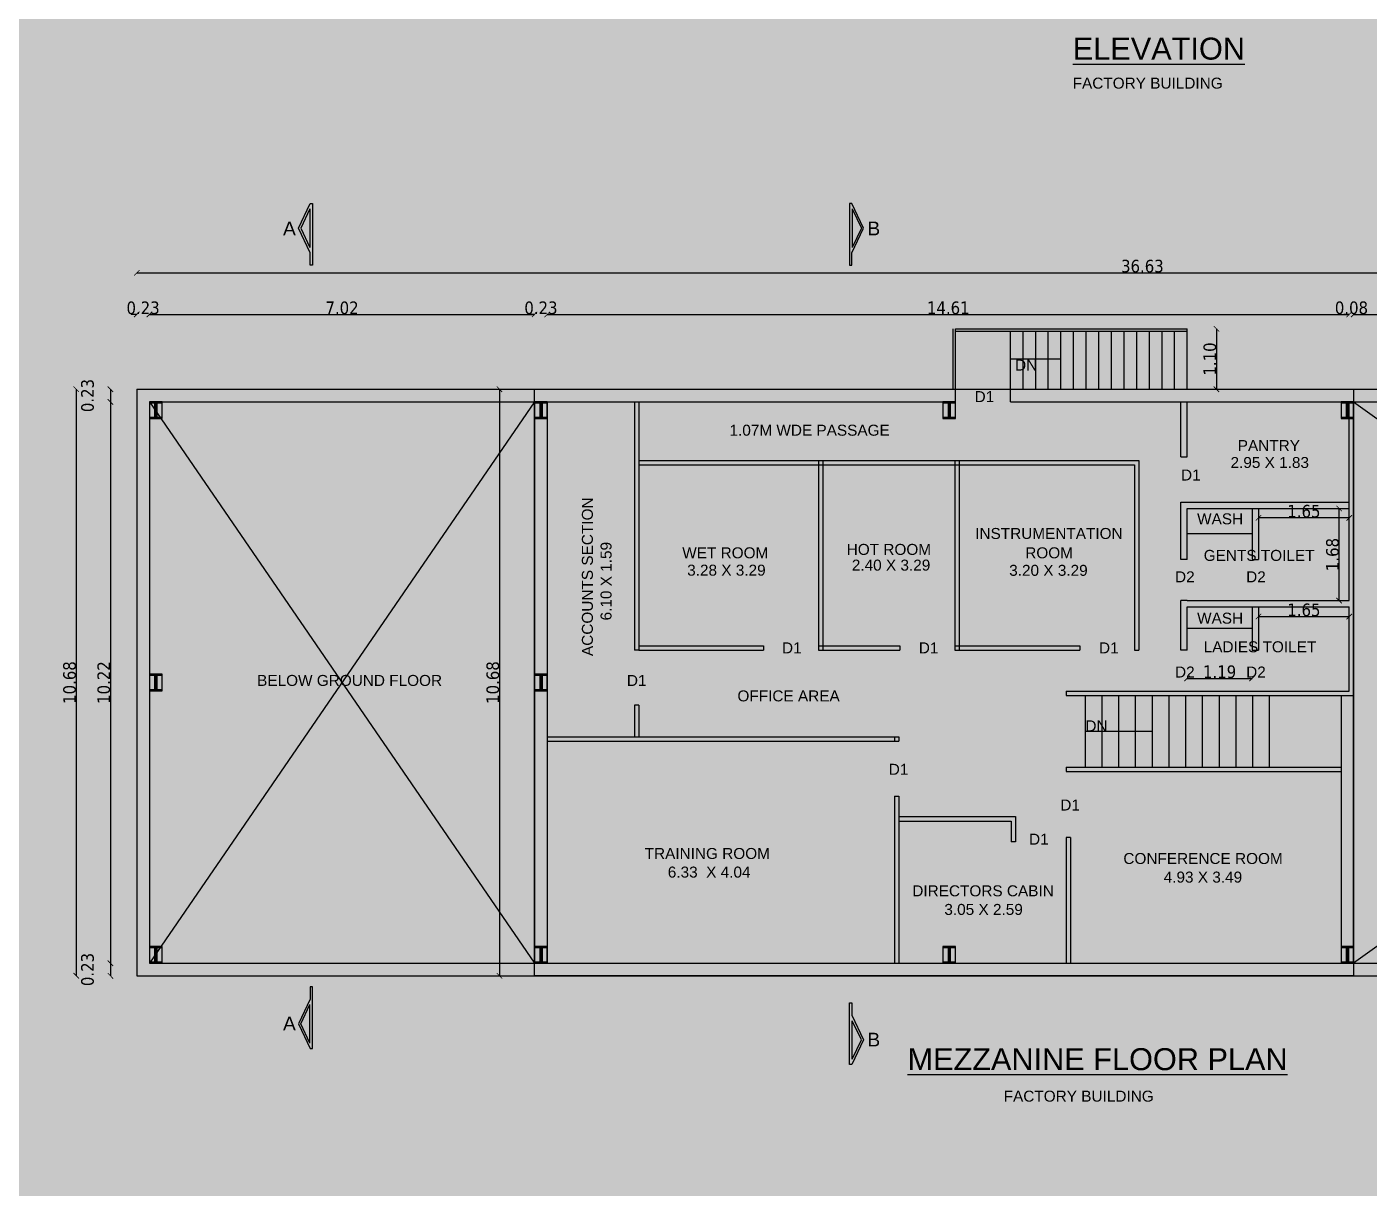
# Model space of a CAD drawing. Header units: metres. Extents: x 0 to 11269, y -5244 to -4054.
# Drawn here: x 10379.48 to 10403.93, y -4852.22 to -4831.08 of the extents above; entities that cross this region are included whole.
import ezdxf

# ---------------------------------------------------------------- set-up
doc = ezdxf.new("R2010")
doc.units = ezdxf.units.M
doc.header["$MEASUREMENT"] = 0
doc.header["$PDMODE"] = 2
doc.linetypes.add('HIDDEN', pattern=[0.375, 0.25, -0.125])
doc.linetypes.add('HIDDEN2', pattern=[0.1875, 0.125, -0.0625])
for name, color, linetype in [('2CON', 5, 'Continuous'), ('3CON', 3, 'Continuous'), ('BOUNDARY', 6, 'Continuous'), ('DIM', 3, 'Continuous'), ('G', 5, 'Continuous'), ('REIN', 3, 'Continuous'), ('TEX', 2, 'Continuous')]:
    doc.layers.add(name, color=color, linetype=linetype)
doc.styles.get("Standard").update_dxf_attribs({"font": 'arial.ttf'})
doc.styles.add('STYLE1', font='tahoma.ttf', dxfattribs={"height": 0.23})
doc.styles.add('SUBBU3', font='swissl.ttf', dxfattribs={"width": 0.8})
doc.dimstyles.new('300', dxfattribs={"dimscale": 0.1, "dimtxt": 500, "dimasz": 2000, "dimexe": 400, "dimexo": 1500, "dimgap": 0, "dimtad": 1, "dimlfac": 0.001, "dimzin": 0, "dimdsep": 46, "dimtxsty": 'Standard', "dimcen": 800, "dimse1": 1, "dimse2": 1, "dimclrd": 1, "dimclre": 5, "dimclrt": 3, "dimadec": 0, "dimazin": 0, "dimtfac": 1, "dimtix": 1, "dimtofl": 0, "dimtmove": 1, "dimatfit": 3, "dimfxl": 0, "dimtolj": 1, "dimtzin": 0, "dimarcsym": 0})
doc.dimstyles.new('FLOOR PLAN', dxfattribs={"dimtxt": 0.4, "dimasz": 0.1, "dimexe": 0.18, "dimexo": 0.0625, "dimgap": 0, "dimtad": 1, "dimzin": 0, "dimdsep": 46, "dimtxsty": 'Standard', "dimblk": 'ARCHTICK', "dimcen": 0.09, "dimse1": 1, "dimse2": 1, "dimclrd": 254, "dimclrt": 3, "dimadec": 0, "dimazin": 0, "dimtfac": 1, "dimtix": 1, "dimtofl": 0, "dimtmove": 1, "dimatfit": 0, "dimfxl": 0, "dimtolj": 1, "dimtzin": 0, "dimlwd": -1, "dimarcsym": 0})
doc.dimstyles.new('GG', dxfattribs={"dimscale": 0.1, "dimtxt": 2000, "dimasz": 2000, "dimexe": 400, "dimexo": 1500, "dimgap": 0.08, "dimtad": 1, "dimlfac": 0.001, "dimzin": 0, "dimdsep": 46, "dimtxsty": 'Standard', "dimcen": 800, "dimse1": 1, "dimse2": 1, "dimclrd": 1, "dimclre": 5, "dimclrt": 3, "dimadec": 0, "dimazin": 0, "dimtfac": 1, "dimtix": 1, "dimtofl": 0, "dimtmove": 0, "dimatfit": 3, "dimfxl": 0, "dimtolj": 1, "dimtzin": 0, "dimarcsym": 0})

# ---------------------------------------------------------------- blocks, each defined once
blk = doc.blocks.new('_ArchTick')
at = {"color": 0, "lineweight": 0, "const_width": 0.15}
blk.add_lwpolyline([(-0.5, -0.5), (0.5, 0.5)], dxfattribs=at)
blk = doc.blocks.new('*D368')
at = {"layer": 'DEFPOINTS', "color": 0, "linetype": 'ByBlock', "ltscale": 100}
for p in [(10382.385, -4837.678), (10381.003, -4837.908), (10382.385, -4837.908)]:
    blk.add_point(p, dxfattribs=at)
at = {"layer": 'DIM', "color": 254, "linetype": 'HIDDEN', "ltscale": 100}
blk.add_line((10381.003, -4837.678), (10381.003, -4837.908), dxfattribs=at)
at = {"layer": 'DIM', "color": 254, "linetype": 'ByBlock', "ltscale": 100, "xscale": 0.1, "yscale": 0.1, "zscale": 0.1}
for p, rotation in [((10381.003, -4837.678), 90), ((10381.003, -4837.908), 270)]:
    blk.add_blockref('_ArchTick', p, dxfattribs=dict(at, rotation=rotation))
at = {"layer": 'DIM', "color": 3, "linetype": 'ByBlock', "ltscale": 100, "insert": (10380.587, -4837.793), "char_height": 0.23, "attachment_point": 5, "rotation": 90, "style": 'STYLE1'}
blk.add_mtext('\\A1;0.23', dxfattribs=at)
blk = doc.blocks.new('*D369')
at = {"layer": 'DEFPOINTS', "color": 0, "linetype": 'ByBlock', "ltscale": 100}
for p in [(10382.385, -4837.908), (10381.003, -4848.125), (10382.512, -4848.125)]:
    blk.add_point(p, dxfattribs=at)
at = {"layer": 'DIM', "color": 254, "linetype": 'HIDDEN', "ltscale": 100}
blk.add_line((10381.003, -4837.908), (10381.003, -4848.125), dxfattribs=at)
at = {"layer": 'DIM', "color": 254, "linetype": 'ByBlock', "ltscale": 100, "xscale": 0.1, "yscale": 0.1, "zscale": 0.1}
for p, rotation in [((10381.003, -4837.908), 90), ((10381.003, -4848.125), 270)]:
    blk.add_blockref('_ArchTick', p, dxfattribs=dict(at, rotation=rotation))
at = {"layer": 'DIM', "color": 3, "linetype": 'ByBlock', "ltscale": 100, "insert": (10380.883, -4843.017), "char_height": 0.23, "attachment_point": 5, "rotation": 90, "style": 'STYLE1'}
blk.add_mtext('\\A1;10.22', dxfattribs=at)
blk = doc.blocks.new('*D370')
at = {"layer": 'DEFPOINTS', "color": 0, "linetype": 'ByBlock', "ltscale": 100}
for p in [(10382.512, -4848.125), (10381.003, -4848.355), (10382.512, -4848.355)]:
    blk.add_point(p, dxfattribs=at)
at = {"layer": 'DIM', "color": 254, "linetype": 'HIDDEN', "ltscale": 100}
blk.add_line((10381.003, -4848.125), (10381.003, -4848.355), dxfattribs=at)
at = {"layer": 'DIM', "color": 254, "linetype": 'ByBlock', "ltscale": 100, "xscale": 0.1, "yscale": 0.1, "zscale": 0.1}
for p, rotation in [((10381.003, -4848.125), 90), ((10381.003, -4848.355), 270)]:
    blk.add_blockref('_ArchTick', p, dxfattribs=dict(at, rotation=rotation))
at = {"layer": 'DIM', "color": 3, "linetype": 'ByBlock', "ltscale": 100, "insert": (10380.587, -4848.24), "char_height": 0.23, "attachment_point": 5, "rotation": 90, "style": 'STYLE1'}
blk.add_mtext('\\A1;0.23', dxfattribs=at)
blk = doc.blocks.new('*D371')
at = {"layer": 'DEFPOINTS', "color": 0, "linetype": 'ByBlock', "ltscale": 100}
for p in [(10382.813, -4837.678), (10380.381, -4848.355), (10382.813, -4848.355)]:
    blk.add_point(p, dxfattribs=at)
at = {"layer": 'DIM', "color": 254, "linetype": 'HIDDEN', "ltscale": 100}
blk.add_line((10380.381, -4837.678), (10380.381, -4848.355), dxfattribs=at)
at = {"layer": 'DIM', "color": 254, "linetype": 'ByBlock', "ltscale": 100, "xscale": 0.1, "yscale": 0.1, "zscale": 0.1}
for p, rotation in [((10380.381, -4837.678), 90), ((10380.381, -4848.355), 270)]:
    blk.add_blockref('_ArchTick', p, dxfattribs=dict(at, rotation=rotation))
at = {"layer": 'DIM', "color": 3, "linetype": 'ByBlock', "ltscale": 100, "insert": (10380.26, -4843.017), "char_height": 0.23, "attachment_point": 5, "rotation": 90, "style": 'STYLE1'}
blk.add_mtext('\\A1;10.68', dxfattribs=at)
blk = doc.blocks.new('*D372')
at = {"layer": 'DEFPOINTS', "color": 0, "linetype": 'ByBlock', "ltscale": 100}
for p in [(10381.713, -4836.317), (10381.483, -4837.8), (10381.713, -4837.8)]:
    blk.add_point(p, dxfattribs=at)
at = {"layer": 'DIM', "color": 254, "linetype": 'HIDDEN', "ltscale": 100}
for p, q in [((10381.483, -4836.317), (10381.383, -4836.317)), ((10381.713, -4836.317), (10381.813, -4836.317))]:
    blk.add_line(p, q, dxfattribs=at)
at = {"layer": 'DIM', "color": 254, "linetype": 'ByBlock', "ltscale": 100, "xscale": 0.1, "yscale": 0.1, "zscale": 0.1}
blk.add_blockref('_ArchTick', (10381.483, -4836.317), dxfattribs=at)
at = {"layer": 'DIM', "color": 254, "linetype": 'ByBlock', "ltscale": 100, "xscale": 0.1, "yscale": 0.1, "zscale": 0.1, "rotation": 180}
blk.add_blockref('_ArchTick', (10381.713, -4836.317), dxfattribs=at)
at = {"layer": 'DIM', "color": 3, "linetype": 'ByBlock', "ltscale": 100, "insert": (10381.598, -4836.198), "char_height": 0.23, "attachment_point": 5, "style": 'STYLE1'}
blk.add_mtext('\\A1;0.23', dxfattribs=at)
blk = doc.blocks.new('*D373')
at = {"layer": 'DEFPOINTS', "color": 0, "linetype": 'ByBlock', "ltscale": 100}
for p in [(10388.728, -4836.317), (10381.713, -4837.8), (10388.728, -4838.275)]:
    blk.add_point(p, dxfattribs=at)
at = {"layer": 'DIM', "color": 254, "linetype": 'HIDDEN', "ltscale": 100}
blk.add_line((10381.713, -4836.317), (10388.728, -4836.317), dxfattribs=at)
at = {"layer": 'DIM', "color": 254, "linetype": 'ByBlock', "ltscale": 100, "xscale": 0.1, "yscale": 0.1, "zscale": 0.1, "rotation": 180}
blk.add_blockref('_ArchTick', (10381.713, -4836.317), dxfattribs=at)
at = {"layer": 'DIM', "color": 254, "linetype": 'ByBlock', "ltscale": 100, "xscale": 0.1, "yscale": 0.1, "zscale": 0.1}
blk.add_blockref('_ArchTick', (10388.728, -4836.317), dxfattribs=at)
at = {"layer": 'DIM', "color": 3, "linetype": 'ByBlock', "ltscale": 100, "insert": (10385.221, -4836.198), "char_height": 0.23, "attachment_point": 5, "style": 'STYLE1'}
blk.add_mtext('\\A1;7.02', dxfattribs=at)
blk = doc.blocks.new('*D374')
at = {"layer": 'DEFPOINTS', "color": 0, "linetype": 'ByBlock', "ltscale": 100}
for p in [(10388.958, -4836.317), (10388.728, -4838.275), (10388.958, -4838.272)]:
    blk.add_point(p, dxfattribs=at)
at = {"layer": 'DIM', "color": 254, "linetype": 'HIDDEN', "ltscale": 100}
for p, q in [((10388.728, -4836.317), (10388.628, -4836.317)), ((10388.958, -4836.317), (10389.058, -4836.317))]:
    blk.add_line(p, q, dxfattribs=at)
at = {"layer": 'DIM', "color": 254, "linetype": 'ByBlock', "ltscale": 100, "xscale": 0.1, "yscale": 0.1, "zscale": 0.1}
blk.add_blockref('_ArchTick', (10388.728, -4836.317), dxfattribs=at)
at = {"layer": 'DIM', "color": 254, "linetype": 'ByBlock', "ltscale": 100, "xscale": 0.1, "yscale": 0.1, "zscale": 0.1, "rotation": 180}
blk.add_blockref('_ArchTick', (10388.958, -4836.317), dxfattribs=at)
at = {"layer": 'DIM', "color": 3, "linetype": 'ByBlock', "ltscale": 100, "insert": (10388.843, -4836.198), "char_height": 0.23, "attachment_point": 5, "style": 'STYLE1'}
blk.add_mtext('\\A1;0.23', dxfattribs=at)
blk = doc.blocks.new('*D375')
at = {"layer": 'DEFPOINTS', "color": 0, "linetype": 'ByBlock', "ltscale": 100}
for p in [(10403.563, -4836.317), (10388.958, -4838.272), (10403.563, -4838.272)]:
    blk.add_point(p, dxfattribs=at)
at = {"layer": 'DIM', "color": 254, "linetype": 'HIDDEN', "ltscale": 100}
blk.add_line((10388.958, -4836.317), (10403.563, -4836.317), dxfattribs=at)
at = {"layer": 'DIM', "color": 254, "linetype": 'ByBlock', "ltscale": 100, "xscale": 0.1, "yscale": 0.1, "zscale": 0.1, "rotation": 180}
blk.add_blockref('_ArchTick', (10388.958, -4836.317), dxfattribs=at)
at = {"layer": 'DIM', "color": 254, "linetype": 'ByBlock', "ltscale": 100, "xscale": 0.1, "yscale": 0.1, "zscale": 0.1}
blk.add_blockref('_ArchTick', (10403.563, -4836.317), dxfattribs=at)
at = {"layer": 'DIM', "color": 3, "linetype": 'ByBlock', "ltscale": 100, "insert": (10396.261, -4836.198), "char_height": 0.23, "attachment_point": 5, "style": 'STYLE1'}
blk.add_mtext('\\A1;14.61', dxfattribs=at)
blk = doc.blocks.new('*D376')
at = {"layer": 'DEFPOINTS', "color": 0, "linetype": 'ByBlock', "ltscale": 100}
for p in [(10403.643, -4836.317), (10403.563, -4838.272), (10403.643, -4838.272)]:
    blk.add_point(p, dxfattribs=at)
at = {"layer": 'DIM', "color": 254, "linetype": 'HIDDEN', "ltscale": 100}
for p, q in [((10403.563, -4836.317), (10403.463, -4836.317)), ((10403.643, -4836.317), (10403.743, -4836.317))]:
    blk.add_line(p, q, dxfattribs=at)
at = {"layer": 'DIM', "color": 254, "linetype": 'ByBlock', "ltscale": 100, "xscale": 0.1, "yscale": 0.1, "zscale": 0.1}
blk.add_blockref('_ArchTick', (10403.563, -4836.317), dxfattribs=at)
at = {"layer": 'DIM', "color": 254, "linetype": 'ByBlock', "ltscale": 100, "xscale": 0.1, "yscale": 0.1, "zscale": 0.1, "rotation": 180}
blk.add_blockref('_ArchTick', (10403.643, -4836.317), dxfattribs=at)
at = {"layer": 'DIM', "color": 3, "linetype": 'ByBlock', "ltscale": 100, "insert": (10403.603, -4836.197), "char_height": 0.23, "attachment_point": 5, "style": 'STYLE1'}
blk.add_mtext('\\A1;0.08', dxfattribs=at)
blk = doc.blocks.new('*D377')
at = {"layer": 'DEFPOINTS', "color": 0, "linetype": 'ByBlock', "ltscale": 100}
for p in [(10417.878, -4836.317), (10403.643, -4838.272), (10417.878, -4838.272)]:
    blk.add_point(p, dxfattribs=at)
at = {"layer": 'DIM', "color": 254, "linetype": 'HIDDEN', "ltscale": 100}
blk.add_line((10403.643, -4836.317), (10417.878, -4836.317), dxfattribs=at)
at = {"layer": 'DIM', "color": 254, "linetype": 'ByBlock', "ltscale": 100, "xscale": 0.1, "yscale": 0.1, "zscale": 0.1, "rotation": 180}
blk.add_blockref('_ArchTick', (10403.643, -4836.317), dxfattribs=at)
at = {"layer": 'DIM', "color": 254, "linetype": 'ByBlock', "ltscale": 100, "xscale": 0.1, "yscale": 0.1, "zscale": 0.1}
blk.add_blockref('_ArchTick', (10417.878, -4836.317), dxfattribs=at)
at = {"layer": 'DIM', "color": 3, "linetype": 'ByBlock', "ltscale": 100, "insert": (10410.761, -4836.2), "char_height": 0.23, "attachment_point": 5, "style": 'STYLE1'}
blk.add_mtext('\\A1;14.24', dxfattribs=at)
blk = doc.blocks.new('*D379')
at = {"layer": 'DEFPOINTS', "color": 0, "linetype": 'ByBlock', "ltscale": 100}
for p in [(10418.108, -4835.559), (10381.483, -4837.013), (10418.108, -4837.013)]:
    blk.add_point(p, dxfattribs=at)
at = {"layer": 'DIM', "color": 254, "linetype": 'HIDDEN', "ltscale": 100}
blk.add_line((10381.483, -4835.559), (10418.108, -4835.559), dxfattribs=at)
at = {"layer": 'DIM', "color": 254, "linetype": 'ByBlock', "ltscale": 100, "xscale": 0.1, "yscale": 0.1, "zscale": 0.1, "rotation": 180}
blk.add_blockref('_ArchTick', (10381.483, -4835.559), dxfattribs=at)
at = {"layer": 'DIM', "color": 254, "linetype": 'ByBlock', "ltscale": 100, "xscale": 0.1, "yscale": 0.1, "zscale": 0.1}
blk.add_blockref('_ArchTick', (10418.108, -4835.559), dxfattribs=at)
at = {"layer": 'DIM', "color": 3, "linetype": 'ByBlock', "ltscale": 100, "insert": (10399.796, -4835.439), "char_height": 0.23, "attachment_point": 5, "style": 'STYLE1'}
blk.add_mtext('\\A1;36.63', dxfattribs=at)
blk = doc.blocks.new('*D384')
at = {"layer": 'DEFPOINTS', "color": 0, "linetype": 'ByBlock', "ltscale": 100}
for p in [(10391.613, -4837.678), (10388.088, -4848.355), (10391.613, -4848.355)]:
    blk.add_point(p, dxfattribs=at)
at = {"layer": 'DIM', "color": 254, "linetype": 'HIDDEN', "ltscale": 100}
blk.add_line((10388.088, -4837.678), (10388.088, -4848.355), dxfattribs=at)
at = {"layer": 'DIM', "color": 254, "linetype": 'ByBlock', "ltscale": 100, "xscale": 0.1, "yscale": 0.1, "zscale": 0.1}
for p, rotation in [((10388.088, -4837.678), 90), ((10388.088, -4848.355), 270)]:
    blk.add_blockref('_ArchTick', p, dxfattribs=dict(at, rotation=rotation))
at = {"layer": 'DIM', "color": 3, "linetype": 'ByBlock', "ltscale": 100, "insert": (10387.968, -4843.017), "char_height": 0.23, "attachment_point": 5, "rotation": 90, "style": 'STYLE1'}
blk.add_mtext('\\A1;10.68', dxfattribs=at)
blk = doc.blocks.new('*D344')
at = {"layer": 'DEFPOINTS', "color": 0, "linetype": 'ByBlock', "ltscale": 100}
for p in [(10400.609, -4841.834), (10401.795, -4841.834), (10401.795, -4842.941)]:
    blk.add_point(p, dxfattribs=at)
at = {"layer": 'DIM', "color": 254, "linetype": 'HIDDEN', "ltscale": 100}
blk.add_line((10400.609, -4842.941), (10401.795, -4842.941), dxfattribs=at)
at = {"layer": 'DIM', "color": 254, "linetype": 'ByBlock', "ltscale": 100, "xscale": 0.1, "yscale": 0.1, "zscale": 0.1, "rotation": 180}
blk.add_blockref('_ArchTick', (10400.609, -4842.941), dxfattribs=at)
at = {"layer": 'DIM', "color": 254, "linetype": 'ByBlock', "ltscale": 100, "xscale": 0.1, "yscale": 0.1, "zscale": 0.1}
blk.add_blockref('_ArchTick', (10401.795, -4842.941), dxfattribs=at)
at = {"layer": 'DIM', "color": 3, "linetype": 'ByBlock', "ltscale": 100, "insert": (10401.202, -4842.822), "char_height": 0.23, "attachment_point": 5, "style": 'STYLE1'}
blk.add_mtext('\\A1;1.19', dxfattribs=at)
blk = doc.blocks.new('*D345')
at = {"layer": 'DEFPOINTS', "color": 0, "linetype": 'ByBlock', "ltscale": 100}
for p in [(10401.91, -4841.816), (10403.563, -4841.816), (10403.563, -4841.816)]:
    blk.add_point(p, dxfattribs=at)
at = {"layer": 'DIM', "color": 254, "linetype": 'HIDDEN', "ltscale": 100}
blk.add_line((10401.91, -4841.816), (10403.563, -4841.816), dxfattribs=at)
at = {"layer": 'DIM', "color": 254, "linetype": 'ByBlock', "ltscale": 100, "xscale": 0.1, "yscale": 0.1, "zscale": 0.1, "rotation": 180}
blk.add_blockref('_ArchTick', (10401.91, -4841.816), dxfattribs=at)
at = {"layer": 'DIM', "color": 254, "linetype": 'ByBlock', "ltscale": 100, "xscale": 0.1, "yscale": 0.1, "zscale": 0.1}
blk.add_blockref('_ArchTick', (10403.563, -4841.816), dxfattribs=at)
at = {"layer": 'DIM', "color": 3, "linetype": 'ByBlock', "ltscale": 100, "insert": (10402.737, -4841.696), "char_height": 0.23, "attachment_point": 5, "style": 'STYLE1'}
blk.add_mtext('\\A1;1.65', dxfattribs=at)
blk = doc.blocks.new('*D346')
at = {"layer": 'DEFPOINTS', "color": 0, "linetype": 'ByBlock', "ltscale": 100}
for p in [(10402.362, -4839.848), (10403.379, -4839.848), (10402.362, -4841.525)]:
    blk.add_point(p, dxfattribs=at)
at = {"layer": 'DIM', "color": 254, "linetype": 'HIDDEN', "ltscale": 100}
blk.add_line((10403.379, -4841.525), (10403.379, -4839.848), dxfattribs=at)
at = {"layer": 'DIM', "color": 254, "linetype": 'ByBlock', "ltscale": 100, "xscale": 0.1, "yscale": 0.1, "zscale": 0.1}
for p, rotation in [((10403.379, -4839.848), 90), ((10403.379, -4841.525), 270)]:
    blk.add_blockref('_ArchTick', p, dxfattribs=dict(at, rotation=rotation))
at = {"layer": 'DIM', "color": 3, "linetype": 'ByBlock', "ltscale": 100, "insert": (10403.259, -4840.687), "char_height": 0.23, "attachment_point": 5, "rotation": 90, "style": 'STYLE1'}
blk.add_mtext('\\A1;1.68', dxfattribs=at)
blk = doc.blocks.new('*D347')
at = {"layer": 'DEFPOINTS', "color": 0, "linetype": 'ByBlock', "ltscale": 100}
for p in [(10401.91, -4840.02), (10401.91, -4840.045), (10403.563, -4840.045)]:
    blk.add_point(p, dxfattribs=at)
at = {"layer": 'DIM', "color": 254, "linetype": 'HIDDEN', "ltscale": 100}
blk.add_line((10403.563, -4840.02), (10401.91, -4840.02), dxfattribs=at)
at = {"layer": 'DIM', "color": 254, "linetype": 'ByBlock', "ltscale": 100, "xscale": 0.1, "yscale": 0.1, "zscale": 0.1, "rotation": 180}
blk.add_blockref('_ArchTick', (10401.91, -4840.02), dxfattribs=at)
at = {"layer": 'DIM', "color": 254, "linetype": 'ByBlock', "ltscale": 100, "xscale": 0.1, "yscale": 0.1, "zscale": 0.1}
blk.add_blockref('_ArchTick', (10403.563, -4840.02), dxfattribs=at)
at = {"layer": 'DIM', "color": 3, "linetype": 'ByBlock', "ltscale": 100, "insert": (10402.737, -4839.9), "char_height": 0.23, "attachment_point": 5, "style": 'STYLE1'}
blk.add_mtext('\\A1;1.65', dxfattribs=at)
blk = doc.blocks.new('*D349')
at = {"layer": 'DEFPOINTS', "color": 0, "linetype": 'ByBlock', "ltscale": 100}
for p in [(10400.613, -4836.578), (10400.613, -4837.678), (10401.144, -4837.678)]:
    blk.add_point(p, dxfattribs=at)
at = {"layer": 'DIM', "color": 254, "linetype": 'HIDDEN', "ltscale": 100}
blk.add_line((10401.144, -4836.578), (10401.144, -4837.678), dxfattribs=at)
at = {"layer": 'DIM', "color": 254, "linetype": 'ByBlock', "ltscale": 100, "xscale": 0.1, "yscale": 0.1, "zscale": 0.1}
for p, rotation in [((10401.144, -4836.578), 90), ((10401.144, -4837.678), 270)]:
    blk.add_blockref('_ArchTick', p, dxfattribs=dict(at, rotation=rotation))
at = {"layer": 'DIM', "color": 3, "linetype": 'ByBlock', "ltscale": 100, "insert": (10401.025, -4837.128), "char_height": 0.23, "attachment_point": 5, "rotation": 90, "style": 'STYLE1'}
blk.add_mtext('\\A1;1.10', dxfattribs=at)

msp = doc.modelspace()

# ---------------------------------------------------------------- hatches: boundary and pattern name
at = {"layer": 'DIM', "linetype": 'ByBlock', "ltscale": 100}
for points in [[(10381.94303, -4838.21347), (10381.94303, -4838.18847), (10381.84803, -4838.18847), (10381.84803, -4837.93347), (10381.94303, -4837.93347), (10381.94303, -4837.90847), (10381.71303, -4837.90847), (10381.71303, -4837.93347), (10381.80803, -4837.93347), (10381.80803, -4838.18847), (10381.71303, -4838.18847), (10381.71303, -4838.21347)], [(10388.95803, -4838.21347), (10388.95803, -4838.18847), (10388.86303, -4838.18847), (10388.86303, -4837.93347), (10388.95803, -4837.93347), (10388.95803, -4837.90847), (10388.72803, -4837.90847), (10388.72803, -4837.93347), (10388.82303, -4837.93347), (10388.82303, -4838.18847), (10388.72803, -4838.18847), (10388.72803, -4838.21347)], [(10396.29803, -4837.93347), (10396.39303, -4837.93347), (10396.39303, -4837.90847), (10396.16303, -4837.90847), (10396.16303, -4837.93347), (10396.25803, -4837.93347), (10396.25803, -4838.18847), (10396.16303, -4838.18847), (10396.16303, -4838.21347), (10396.39303, -4838.21347), (10396.39303, -4838.18847), (10396.29803, -4838.18847)], [(10403.54803, -4837.93347), (10403.64303, -4837.93347), (10403.64303, -4837.90847), (10403.41303, -4837.90847), (10403.41303, -4837.93347), (10403.50803, -4837.93347), (10403.50803, -4838.18847), (10403.41303, -4838.18847), (10403.41303, -4838.21347), (10403.64303, -4838.21347), (10403.64303, -4838.18847), (10403.54803, -4838.18847)], [(10381.84803, -4842.88897), (10381.94303, -4842.88897), (10381.94303, -4842.86397), (10381.71303, -4842.86397), (10381.71303, -4842.88897), (10381.80803, -4842.88897), (10381.80803, -4843.14397), (10381.71303, -4843.14397), (10381.71303, -4843.16897), (10381.94303, -4843.16897), (10381.94303, -4843.14397), (10381.84803, -4843.14397)], [(10388.86303, -4842.88897), (10388.95803, -4842.88897), (10388.95803, -4842.86397), (10388.72803, -4842.86397), (10388.72803, -4842.88897), (10388.82303, -4842.88897), (10388.82303, -4843.14397), (10388.72803, -4843.14397), (10388.72803, -4843.16897), (10388.95803, -4843.16897), (10388.95803, -4843.14397), (10388.86303, -4843.14397)], [(10381.94303, -4848.12547), (10381.94303, -4848.10047), (10381.84803, -4848.10047), (10381.84803, -4847.84547), (10381.94303, -4847.84547), (10381.94303, -4847.82047), (10381.71303, -4847.82047), (10381.71303, -4847.84547), (10381.80803, -4847.84547), (10381.80803, -4848.10047), (10381.71303, -4848.10047), (10381.71303, -4848.12547)], [(10388.95803, -4848.12547), (10388.95803, -4848.10047), (10388.86303, -4848.10047), (10388.86303, -4847.84547), (10388.95803, -4847.84547), (10388.95803, -4847.82047), (10388.72803, -4847.82047), (10388.72803, -4847.84547), (10388.82303, -4847.84547), (10388.82303, -4848.10047), (10388.72803, -4848.10047), (10388.72803, -4848.12547)], [(10396.29803, -4847.84547), (10396.39303, -4847.84547), (10396.39303, -4847.82047), (10396.16303, -4847.82047), (10396.16303, -4847.84547), (10396.25803, -4847.84547), (10396.25803, -4848.10047), (10396.16303, -4848.10047), (10396.16303, -4848.12547), (10396.39303, -4848.12547), (10396.39303, -4848.10047), (10396.29803, -4848.10047)], [(10403.54803, -4847.84547), (10403.64303, -4847.84547), (10403.64303, -4847.82047), (10403.41303, -4847.82047), (10403.41303, -4847.84547), (10403.50803, -4847.84547), (10403.50803, -4848.10047), (10403.41303, -4848.10047), (10403.41303, -4848.12547), (10403.64303, -4848.12547), (10403.64303, -4848.10047), (10403.54803, -4848.10047)]]:
    msp.add_hatch(color=1, dxfattribs=at).paths.add_polyline_path(points)

# ---------------------------------------------------------------- linework, layer by layer
at = {"layer": 'DIM', "color": 4, "linetype": 'ByBlock', "ltscale": 100}
for p, q in [((10396.35303, -4837.67847), (10396.35303, -4836.57847)), ((10396.39303, -4837.67847), (10396.39303, -4836.57847)), ((10396.39303, -4836.57847), (10400.61303, -4836.57847)), ((10396.39303, -4836.61847), (10400.61303, -4836.61847)), ((10397.39303, -4837.67847), (10397.39303, -4836.61847)), ((10397.62303, -4837.67847), (10397.62303, -4836.61847)), ((10397.85303, -4837.67847), (10397.85303, -4836.61847)), ((10398.08303, -4837.67847), (10398.08303, -4836.61847)), ((10398.31303, -4837.67847), (10398.31303, -4836.61847)), ((10398.54303, -4837.67847), (10398.54303, -4836.61847)), ((10398.77303, -4837.67847), (10398.77303, -4836.61847)), ((10398.77303, -4837.67847), (10398.77303, -4836.61847)), ((10399.00303, -4837.67847), (10399.00303, -4836.61847)), ((10399.23303, -4837.67847), (10399.23303, -4836.61847)), ((10399.46303, -4837.67847), (10399.46303, -4836.61847)), ((10399.69303, -4837.67847), (10399.69303, -4836.61847)), ((10399.92303, -4837.67847), (10399.92303, -4836.61847)), ((10400.15303, -4837.67847), (10400.15303, -4836.61847)), ((10400.38303, -4837.67847), (10400.38303, -4836.61847)), ((10400.61303, -4837.67847), (10400.61303, -4836.57847)), ((10381.48303, -4837.67847), (10381.48303, -4848.35547)), ((10381.48303, -4837.67847), (10396.39303, -4837.67847)), ((10396.39303, -4837.90847), (10396.39303, -4837.67847)), ((10397.39303, -4837.67847), (10403.41353, -4837.67847)), ((10397.39303, -4837.90847), (10397.39303, -4837.67847)), ((10402.97703, -4837.67847), (10406.35853, -4837.67847)), ((10381.71303, -4837.90847), (10381.71303, -4848.12547)), ((10381.71303, -4837.90847), (10396.39303, -4837.90847)), ((10381.80803, -4837.93347), (10381.71303, -4837.93347)), ((10381.80803, -4837.93347), (10381.80803, -4838.18847)), ((10381.94303, -4837.93347), (10381.84803, -4837.93347)), ((10381.84803, -4837.93347), (10381.84803, -4838.18847)), ((10388.72803, -4837.90847), (10388.72803, -4848.12547)), ((10388.82303, -4837.93347), (10388.72803, -4837.93347)), ((10388.82303, -4837.93347), (10388.82303, -4838.18847)), ((10388.95803, -4837.93347), (10388.86303, -4837.93347)), ((10388.86303, -4837.93347), (10388.86303, -4838.18847)), ((10388.95803, -4837.90847), (10388.95803, -4839.96647)), ((10390.54403, -4837.90847), (10390.54403, -4842.42947)), ((10390.62403, -4837.90847), (10390.62403, -4842.42947)), ((10396.25803, -4837.93347), (10396.16303, -4837.93347)), ((10396.25803, -4837.93347), (10396.25803, -4838.18847)), ((10396.39303, -4837.93347), (10396.29803, -4837.93347)), ((10396.29803, -4837.93347), (10396.29803, -4838.18847)), ((10397.39303, -4837.90847), (10403.41353, -4837.90847)), ((10400.49403, -4838.90847), (10400.49403, -4837.90847)), ((10400.60903, -4838.90847), (10400.60903, -4837.90847)), ((10402.97703, -4837.90847), (10406.35853, -4837.90847)), ((10403.50803, -4837.93347), (10403.41303, -4837.93347)), ((10403.50803, -4837.93347), (10403.50803, -4838.18847)), ((10403.64303, -4837.93347), (10403.54803, -4837.93347)), ((10403.54803, -4837.93347), (10403.54803, -4838.18847)), ((10403.56303, -4841.52547), (10403.56303, -4837.90847)), ((10403.64303, -4848.10047), (10403.64303, -4837.90847)), ((10381.71303, -4838.18847), (10381.80803, -4838.18847)), ((10381.84803, -4838.18847), (10381.94303, -4838.18847)), ((10388.72803, -4838.18847), (10388.82303, -4838.18847)), ((10388.86303, -4838.18847), (10388.95803, -4838.18847)), ((10396.16303, -4838.18847), (10396.25803, -4838.18847)), ((10396.29803, -4838.18847), (10396.39303, -4838.18847)), ((10403.41303, -4838.18847), (10403.50803, -4838.18847)), ((10403.54803, -4838.18847), (10403.64303, -4838.18847)), ((10388.95803, -4838.85097), (10388.95803, -4848.12547)), ((10390.62403, -4838.97547), (10399.73403, -4838.97547)), ((10393.89903, -4838.97547), (10393.89903, -4842.42947)), ((10393.97903, -4838.97547), (10393.97903, -4842.42947)), ((10393.97903, -4838.97547), (10393.97903, -4842.42947)), ((10396.37903, -4838.97547), (10396.37903, -4842.42947)), ((10396.45903, -4838.97547), (10396.45903, -4842.42947)), ((10399.73403, -4838.97547), (10399.73403, -4842.42947)), ((10400.49403, -4838.90847), (10400.60903, -4838.90847)), ((10390.62403, -4839.05547), (10399.65403, -4839.05547)), ((10399.65403, -4839.05547), (10399.65403, -4842.34947)), ((10400.49403, -4839.73347), (10400.60903, -4839.73347)), ((10400.49403, -4840.77547), (10400.49403, -4839.73347)), ((10400.60903, -4839.73347), (10403.56303, -4839.73347)), ((10400.60903, -4839.84847), (10403.56303, -4839.84847)), ((10400.60903, -4840.77547), (10400.60903, -4839.84847)), ((10401.79503, -4839.84847), (10401.79503, -4840.77547)), ((10401.91003, -4839.84847), (10401.91003, -4840.77547)), ((10400.60903, -4840.77547), (10400.49403, -4840.77547)), ((10401.79503, -4840.77547), (10401.91003, -4840.77547)), ((10400.49403, -4842.42547), (10400.49403, -4841.52547)), ((10400.60903, -4841.52547), (10400.49403, -4841.52547)), ((10400.60903, -4841.52547), (10403.56303, -4841.52547)), ((10400.60903, -4841.64047), (10403.56303, -4841.64047)), ((10400.60903, -4842.42547), (10400.60903, -4841.64047)), ((10401.79503, -4841.64047), (10401.79503, -4842.42547)), ((10401.91003, -4841.64047), (10401.91003, -4842.42547)), ((10403.56303, -4843.17547), (10403.56303, -4841.64047)), ((10390.62403, -4842.42947), (10390.54403, -4842.42947)), ((10390.62403, -4842.34947), (10392.89903, -4842.34947)), ((10390.62403, -4842.42947), (10392.89903, -4842.42947)), ((10392.89903, -4842.34947), (10392.89903, -4842.42947)), ((10393.89903, -4842.34947), (10395.37903, -4842.34947)), ((10393.89903, -4842.34947), (10393.89903, -4842.42947)), ((10393.89903, -4842.42947), (10395.37903, -4842.42947)), ((10395.37903, -4842.34947), (10395.37903, -4842.42947)), ((10396.37903, -4842.34947), (10398.65403, -4842.34947)), ((10396.37903, -4842.34947), (10396.37903, -4842.42947)), ((10396.37903, -4842.42947), (10398.65403, -4842.42947)), ((10398.65403, -4842.34947), (10398.65403, -4842.42947)), ((10399.65403, -4842.34947), (10399.65403, -4842.42947)), ((10399.65403, -4842.42947), (10399.73403, -4842.42947)), ((10400.60903, -4842.42547), (10400.49403, -4842.42547)), ((10401.79503, -4842.42547), (10401.91003, -4842.42547)), ((10381.80803, -4842.88897), (10381.71303, -4842.88897)), ((10381.80803, -4842.88897), (10381.80803, -4843.14397)), ((10381.94303, -4842.88897), (10381.84803, -4842.88897)), ((10381.84803, -4842.88897), (10381.84803, -4843.14397)), ((10388.82303, -4842.88897), (10388.72803, -4842.88897)), ((10388.82303, -4842.88897), (10388.82303, -4843.14397)), ((10388.95803, -4842.88897), (10388.86303, -4842.88897)), ((10388.86303, -4842.88897), (10388.86303, -4843.14397)), ((10381.71303, -4843.14397), (10381.80803, -4843.14397)), ((10381.84803, -4843.14397), (10381.94303, -4843.14397)), ((10388.72803, -4843.14397), (10388.82303, -4843.14397)), ((10388.86303, -4843.14397), (10388.95803, -4843.14397)), ((10403.64303, -4843.02547), (10403.64303, -4848.12547)), ((10398.40803, -4843.17547), (10403.56303, -4843.17547)), ((10398.40803, -4843.17547), (10398.40803, -4843.25547)), ((10398.40803, -4843.25547), (10403.64303, -4843.25547)), ((10398.75803, -4844.55547), (10398.75803, -4843.25547)), ((10399.06303, -4844.55547), (10399.06303, -4843.25547)), ((10399.36803, -4844.55547), (10399.36803, -4843.25547)), ((10399.67303, -4844.55547), (10399.67303, -4843.25547)), ((10399.97803, -4844.55547), (10399.97803, -4843.25547)), ((10400.28303, -4844.55547), (10400.28303, -4843.25547)), ((10400.58803, -4844.55547), (10400.58803, -4843.25547)), ((10400.89303, -4844.55547), (10400.89303, -4843.25547)), ((10401.19803, -4844.55547), (10401.19803, -4843.25547)), ((10401.50303, -4844.55547), (10401.50303, -4843.25547)), ((10401.80803, -4844.55547), (10401.80803, -4843.25547)), ((10402.11303, -4844.55547), (10402.11303, -4843.25547)), ((10403.41303, -4843.25547), (10403.41303, -4848.12547)), ((10390.54403, -4843.42947), (10390.54403, -4844.00447)), ((10390.62403, -4843.42947), (10390.54403, -4843.42947)), ((10390.62403, -4843.42947), (10390.62403, -4844.00447)), ((10388.95803, -4844.00447), (10395.36303, -4844.00447)), ((10388.95803, -4844.08447), (10395.36303, -4844.08447)), ((10395.28303, -4844.00447), (10395.28303, -4844.08447)), ((10395.28303, -4844.08447), (10395.36303, -4844.08447)), ((10395.36303, -4844.00447), (10395.36303, -4844.08447)), ((10398.40803, -4844.55547), (10403.41303, -4844.55547)), ((10398.40803, -4844.55547), (10398.40803, -4844.63547)), ((10402.11303, -4844.55547), (10403.41303, -4844.55547)), ((10398.40803, -4844.63547), (10403.41303, -4844.63547)), ((10395.28303, -4845.08447), (10395.28303, -4848.12547)), ((10395.28303, -4845.08447), (10395.36303, -4845.08447)), ((10395.36303, -4845.08447), (10395.36303, -4848.12547)), ((10395.36303, -4845.45747), (10397.48803, -4845.45747)), ((10395.36303, -4845.53747), (10397.40803, -4845.53747)), ((10397.40803, -4845.53747), (10397.40803, -4845.91547)), ((10397.48803, -4845.45747), (10397.48803, -4845.83547)), ((10397.48803, -4845.83547), (10397.48803, -4845.91547)), ((10398.40803, -4845.83547), (10398.40803, -4848.12547)), ((10398.48803, -4845.83547), (10398.40803, -4845.83547)), ((10398.48803, -4845.83547), (10398.48803, -4848.12547)), ((10398.48803, -4845.83547), (10398.48803, -4848.12547)), ((10397.48803, -4845.91547), (10397.40803, -4845.91547)), ((10381.80803, -4847.84547), (10381.71303, -4847.84547)), ((10381.80803, -4847.84547), (10381.80803, -4848.10047)), ((10381.94303, -4847.84547), (10381.84803, -4847.84547)), ((10381.84803, -4847.84547), (10381.84803, -4848.10047)), ((10388.82303, -4847.84547), (10388.72803, -4847.84547)), ((10388.82303, -4847.84547), (10388.82303, -4848.10047)), ((10388.95803, -4847.84547), (10388.86303, -4847.84547)), ((10388.86303, -4847.84547), (10388.86303, -4848.10047)), ((10396.25803, -4847.84547), (10396.16303, -4847.84547)), ((10396.25803, -4847.84547), (10396.25803, -4848.10047)), ((10396.39303, -4847.84547), (10396.29803, -4847.84547)), ((10396.29803, -4847.84547), (10396.29803, -4848.10047)), ((10403.50803, -4847.84547), (10403.41303, -4847.84547)), ((10403.50803, -4847.84547), (10403.50803, -4848.10047)), ((10403.64303, -4847.84547), (10403.54803, -4847.84547)), ((10403.54803, -4847.84547), (10403.54803, -4848.10047)), ((10381.71303, -4848.10047), (10381.80803, -4848.10047)), ((10381.71303, -4848.12547), (10383.31103, -4848.12547)), ((10381.84803, -4848.10047), (10381.94303, -4848.10047)), ((10382.72353, -4848.12547), (10403.41303, -4848.12547)), ((10388.72803, -4848.10047), (10388.82303, -4848.10047)), ((10388.86303, -4848.10047), (10388.95803, -4848.10047)), ((10396.16303, -4848.10047), (10396.25803, -4848.10047)), ((10396.29803, -4848.10047), (10396.39303, -4848.10047)), ((10403.41303, -4848.10047), (10403.50803, -4848.10047)), ((10403.41303, -4848.12547), (10413.79603, -4848.12547)), ((10403.54803, -4848.10047), (10403.64303, -4848.10047)), ((10381.48303, -4848.35547), (10383.31103, -4848.35547)), ((10382.72353, -4848.35547), (10413.79603, -4848.35547))]:
    msp.add_line(p, q, dxfattribs=at)
at = {"layer": 'DIM', "color": 4, "linetype": 'HIDDEN2', "ltscale": 100}
for p, q in [((10388.72803, -4837.90847), (10381.71303, -4848.12547)), ((10381.71303, -4837.90847), (10388.72803, -4848.12547))]:
    msp.add_line(p, q, dxfattribs=at)
at = {"layer": 'DIM', "color": 4, "linetype": 'HIDDEN', "ltscale": 100}
for p, q in [((10417.87803, -4837.90847), (10403.64303, -4848.12547)), ((10403.64303, -4837.90847), (10417.87803, -4848.12547))]:
    msp.add_line(p, q, dxfattribs=at)
at = {"layer": 'DIM', "color": 4, "linetype": 'ByBlock', "ltscale": 100}
for points in [[(10388.72803, -4837.67847), (10403.64303, -4837.67847), (10403.64303, -4848.35547), (10388.72803, -4848.35547)], [(10381.94303, -4838.21347), (10381.94303, -4837.90847), (10381.71303, -4837.90847), (10381.71303, -4838.21347)], [(10388.95803, -4838.21347), (10388.95803, -4837.90847), (10388.72803, -4837.90847), (10388.72803, -4838.21347)], [(10396.39303, -4838.21347), (10396.39303, -4837.90847), (10396.16303, -4837.90847), (10396.16303, -4838.21347)], [(10403.64303, -4838.21347), (10403.64303, -4837.90847), (10403.41303, -4837.90847), (10403.41303, -4838.21347)], [(10400.60903, -4839.84847), (10401.79503, -4839.84847), (10401.79503, -4840.31197), (10400.60903, -4840.31197)], [(10400.60903, -4841.64047), (10401.79503, -4841.64047), (10401.79503, -4842.03297), (10400.60903, -4842.03297)], [(10381.94303, -4843.16897), (10381.94303, -4842.86397), (10381.71303, -4842.86397), (10381.71303, -4843.16897)], [(10388.95803, -4843.16897), (10388.95803, -4842.86397), (10388.72803, -4842.86397), (10388.72803, -4843.16897)], [(10381.94303, -4848.12547), (10381.94303, -4847.82047), (10381.71303, -4847.82047), (10381.71303, -4848.12547)], [(10388.95803, -4848.12547), (10388.95803, -4847.82047), (10388.72803, -4847.82047), (10388.72803, -4848.12547)], [(10396.39303, -4848.12547), (10396.39303, -4847.82047), (10396.16303, -4847.82047), (10396.16303, -4848.12547)], [(10403.64303, -4848.12547), (10403.64303, -4847.82047), (10403.41303, -4847.82047), (10403.41303, -4848.12547)]]:
    msp.add_lwpolyline(points, close=True, dxfattribs=at)
at = {"layer": 'G'}
for p, q in [((10384.63604, -4834.39624), (10384.46989, -4834.74602)), ((10384.63604, -4834.39624), (10384.63604, -4835.0958)), ((10394.51203, -4834.39624), (10394.51203, -4835.0958)), ((10394.51203, -4834.39624), (10394.67817, -4834.74602)), ((10384.46989, -4834.74602), (10384.63604, -4835.0958)), ((10394.67817, -4834.74602), (10394.51203, -4835.0958)), ((10384.46989, -4849.22841), (10384.63604, -4848.87863)), ((10384.63604, -4849.57819), (10384.63604, -4848.87863)), ((10384.63604, -4849.57819), (10384.46989, -4849.22841)), ((10394.51203, -4849.87119), (10394.51203, -4849.17163)), ((10394.67817, -4849.52141), (10394.51203, -4849.17163)), ((10394.51203, -4849.87119), (10394.67817, -4849.52141))]:
    msp.add_line(p, q, dxfattribs=at)
at = {"layer": 'REIN'}
for points in [[(10384.68603, -4835.42097), (10384.64291, -4835.42097), (10384.64291, -4835.19597), (10384.42916, -4834.74597), (10384.64291, -4834.29597), (10384.68603, -4834.29597), (10384.68603, -4835.42097)], [(10394.46203, -4835.42097), (10394.50516, -4835.42097), (10394.50516, -4835.19597), (10394.71891, -4834.74597), (10394.50516, -4834.29597), (10394.46203, -4834.29597), (10394.46203, -4835.42097)], [(10384.68603, -4848.55347), (10384.64291, -4848.55347), (10384.64291, -4848.77847), (10384.42916, -4849.22847), (10384.64291, -4849.67847), (10384.68603, -4849.67847), (10384.68603, -4848.55347)], [(10394.46203, -4848.84647), (10394.50516, -4848.84647), (10394.50516, -4849.07147), (10394.71891, -4849.52147), (10394.50516, -4849.97147), (10394.46203, -4849.97147), (10394.46203, -4848.84647)]]:
    msp.add_lwpolyline(points, close=True, dxfattribs=at)

# ---------------------------------------------------------------- texts
at = {"layer": '2CON', "color": 3, "linetype": 'Continuous'}
for s, p in [('DN', (10397.47838, -4837.33859)), ('D1', (10396.74026, -4837.91269)), ('1.07M WDE PASSAGE', (10392.27692, -4838.52387)), ('PANTRY', (10401.53256, -4838.803)), ('2.95 X 1.83', (10401.40081, -4839.11155)), ('D1', (10400.49929, -4839.33932)), ('WASH', (10400.79231, -4840.13706)), ('INSTRUMENTATION ', (10396.75141, -4840.40341)), ('WET ROOM', (10391.41653, -4840.75547)), ('HOT ROOM', (10394.41133, -4840.6936)), ('ROOM', (10397.66269, -4840.75547)), ('GENTS TOILET', (10400.91265, -4840.80272)), ('3.28 X 3.29', (10391.50603, -4841.07147)), ('2.40 X 3.29', (10394.50438, -4840.97954)), ('3.20 X 3.29', (10397.37038, -4841.0743)), ('D2', (10400.39003, -4841.19247)), ('D2', (10401.68553, -4841.19247)), ('WASH', (10400.79231, -4841.94458)), ('D1', (10393.23253, -4842.48597)), ('D1', (10395.72453, -4842.48597)), ('D1', (10399.00553, -4842.48597)), ('LADIES TOILET', (10400.91265, -4842.4658)), ('BELOW GROUND FLOOR', (10383.67453, -4843.07847)), ('D1', (10390.40853, -4843.07947)), ('D2', (10400.39003, -4842.92497)), ('D2', (10401.68553, -4842.92497)), ('OFFICE AREA', (10392.42156, -4843.35979)), ('DN', (10398.75803, -4843.90547)), ('D1', (10395.17706, -4844.69614)), ('D1', (10398.30103, -4845.34597)), ('D1', (10397.73153, -4845.96797)), ('TRAINING ROOM', (10390.73178, -4846.22808)), ('CONFERENCE ROOM', (10399.44946, -4846.31928)), ('6.33  X 4.04', (10391.15323, -4846.56662)), ('4.93 X 3.49', (10400.1837, -4846.65782)), ('DIRECTORS CABIN', (10395.60581, -4846.90762)), ('3.05 X 2.59', (10396.18974, -4847.24617))]:
    msp.add_text(s, height=0.2, dxfattribs=at).set_placement(p)
for s, p in [('ACCOUNTS SECTION', (10389.78888, -4842.53431)), ('6.10 X 1.59', (10390.12873, -4841.88627))]:
    msp.add_text(s, height=0.2, rotation=90, dxfattribs=at).set_placement(p)
at = {"layer": '3CON'}
for p in [(10398.52603, -4832.20687), (10397.26994, -4850.64497)]:
    msp.add_text('FACTORY BUILDING', height=0.2, dxfattribs=at).set_placement(p)
at = {"layer": 'TEX', "style": 'SUBBU3'}
for s, p in [('%%UELEVATION', (10398.52839, -4831.67874)), ('%%UMEZZANINE FLOOR PLAN', (10395.51779, -4850.07184))]:
    msp.add_text(s, height=0.4, dxfattribs=at).set_placement(p)
at = {"layer": 'TEX', "color": 11, "style": 'SUBBU3'}
for s, p in [('A', (10384.14624, -4834.87679)), ('B', (10394.78798, -4834.87679)), ('A', (10384.14624, -4849.34764)), ('B', (10394.78798, -4849.64064))]:
    msp.add_text(s, height=0.25, dxfattribs=at).set_placement(p)

# ---------------------------------------------------------------- dimensions: what is measured, and where the dimension line sits
at = {"layer": 'DIM', "color": 4, "linetype": 'ByBlock', "ltscale": 100}
for base, p1, p2, picture, middle in [((10418.1080314793, -4835.5589674067), (10381.4830314793, -4837.0134674067), (10418.1080314793, -4837.0134674067), '*D379', (10399.7955314793, -4835.439178958)), ((10381.71303, -4836.31747), (10381.48303, -4837.80047), (10381.71303, -4837.80047), '*D372', (10381.59803, -4836.19768)), ((10388.7280314793, -4836.3174674067), (10381.7130314793, -4837.8004674067), (10388.7280314793, -4838.2749674067), '*D373', (10385.2205314793, -4836.197678958)), ((10388.95803, -4836.31747), (10388.72803, -4838.27497), (10388.95803, -4838.27247), '*D374', (10388.84303, -4836.19768)), ((10403.5630314793, -4836.3174674067), (10388.9580314793, -4838.2724674067), (10403.5630314793, -4838.2724674067), '*D375', (10396.2605314793, -4836.1979106572)), ((10403.64303, -4836.31747), (10403.56303, -4838.27247), (10403.64303, -4838.27247), '*D376', (10403.60303, -4836.19722)), ((10417.8780314793, -4836.3174674067), (10403.6430314793, -4838.2724674067), (10417.8780314793, -4838.2724674067), '*D377', (10410.7605314793, -4836.2000731823)), ((10401.91003, -4840.01968), (10403.56303, -4840.04466), (10401.91003, -4840.04466), '*D347', (10402.73653, -4839.90012)), ((10403.56303, -4841.81603), (10401.91003, -4841.81603), (10403.56303, -4841.81603), '*D345', (10402.73653, -4841.69648))]:
    dim = msp.add_linear_dim(base=base, p1=p1, p2=p2, dimstyle='FLOOR PLAN', override={"dimtxsty": 'STYLE1'}, dxfattribs=at)
    dim.commit()
    dim.dimension.update_dxf_attribs({"geometry": picture, "text_midpoint": middle})
for base, p1, p2, picture, middle in [((10401.14433, -4837.67847), (10400.61303, -4836.57847), (10400.61303, -4837.67847), '*D349', (10401.02462, -4837.12847)), ((10380.38053, -4848.35547), (10382.81303, -4837.67847), (10382.81303, -4848.35547), '*D371', (10380.26028, -4843.01697)), ((10388.08803, -4848.35547), (10391.61303, -4837.67847), (10391.61303, -4848.35547), '*D384', (10387.96778, -4843.01697)), ((10381.00253, -4848.12547), (10382.38453, -4837.90847), (10382.51203, -4848.12547), '*D369', (10380.88274, -4843.01697)), ((10403.37931, -4839.84847), (10402.36215, -4841.52547), (10402.36215, -4839.84847), '*D346', (10403.25906, -4840.68697))]:
    dim = msp.add_linear_dim(base=base, p1=p1, p2=p2, angle=90, dimstyle='FLOOR PLAN', override={"dimtxsty": 'STYLE1'}, dxfattribs=at)
    dim.commit()
    dim.dimension.update_dxf_attribs({"geometry": picture, "text_midpoint": middle})
for base, p1, p2, picture, middle in [((10381.00253, -4837.90847), (10382.38453, -4837.67847), (10382.38453, -4837.90847), '*D368', (10380.70706, -4837.79347)), ((10381.00253, -4848.35547), (10382.51203, -4848.12547), (10382.51203, -4848.35547), '*D370', (10380.70706, -4848.24047))]:
    dim = msp.add_linear_dim(base=base, p1=p1, p2=p2, angle=90, dimstyle='FLOOR PLAN', override={"dimtxsty": 'STYLE1'}, dxfattribs=at)
    dim.commit()
    dim.dimension.update_dxf_attribs({"geometry": picture, "text_midpoint": middle, "dimtype": 160})
dim = msp.add_linear_dim(base=(10401.79503, -4842.94138), p1=(10400.60903, -4841.83361), p2=(10401.79503, -4841.83361), dimstyle='FLOOR PLAN', override={"dimtxsty": 'STYLE1'}, dxfattribs=at)
dim.commit()
dim.dimension.update_dxf_attribs({"geometry": '*D344', "text_midpoint": (10401.20203, -4842.94138), "dimtype": 160})

# ---------------------------------------------------------------- leaders
at = {"layer": 'BOUNDARY', "color": 4, "ltscale": 30}
for points in [[(10359.06321, -4841.95316), (10359.06321, -4842.62128), (10358.86556, -4842.62128)], [(10359.40821, -4842.05564), (10359.40821, -4842.97094), (10359.16565, -4842.97094)], [(10433.82607, -4847.46253), (10433.82607, -4848.29744), (10433.62842, -4848.29744)], [(10434.17107, -4847.79006), (10434.17107, -4848.73899), (10433.92851, -4848.73899)]]:
    msp.add_leader(points, dimstyle='GG', override={"dimgap": 0.04, "dimtad": 0}, dxfattribs=at)
at = {"layer": 'DIM', "color": 4, "linetype": 'ByBlock', "ltscale": 100}
for points in [[(10433.58494, -4836.98672), (10433.58494, -4836.12429), (10433.8354, -4836.12429)], [(10433.93307, -4837.33329), (10433.93307, -4836.76629), (10434.14385, -4836.76629)], [(10433.6197, -4854.55346), (10433.6197, -4853.69104), (10433.72734, -4853.69104)], [(10433.96784, -4854.90004), (10433.96784, -4854.33304), (10434.04584, -4854.33304)], [(10388.23355, -4855.597), (10388.23355, -4854.9575), (10388.49255, -4854.9575)], [(10389.5788, -4856.48554), (10389.5788, -4856.05715), (10389.8378, -4856.05715)], [(10446.07479, -4836.15356), (10445.7272, -4835.6999), (10445.7272, -4835.54835)], [(10357.44577, -4838.15418), (10357.97765, -4837.42831), (10358.23665, -4837.42831)], [(10411.64429, -4855.73493), (10411.32479, -4855.09543), (10411.58379, -4855.09543)], [(10264.78864, -4847.24193), (10265.27058, -4847.164), (10265.27058, -4846.918)], [(10446.01166, -4818.95853), (10445.12518, -4818.95853), (10445.12518, -4818.71253)], [(10427.37057, -4828.9002), (10426.99834, -4828.9002), (10426.99834, -4828.6542)], [(10229.16064, -4834.07491), (10229.97564, -4834.07491), (10229.97564, -4833.64641)], [(10398.31303, -4837.12847), (10397.39303, -4837.12847)], [(10399.97803, -4843.90547), (10398.75803, -4843.90547)], [(10427.35107, -4846.85279), (10426.97884, -4846.85279), (10426.97884, -4846.60679)], [(10213.10059, -4847.28963), (10213.76159, -4847.28963), (10213.76159, -4847.08313)], [(10399.69303, -4854.95493), (10400.61303, -4854.95493)], [(10462.44716, -4859.6373), (10461.63216, -4859.6373), (10461.63216, -4859.2088)], [(10427.26757, -4864.41804), (10426.89534, -4864.41804), (10426.89534, -4864.17204)], [(10446.35648, -4874.90496), (10445.69548, -4874.90496), (10445.69548, -4874.69846)]]:
    msp.add_leader(points, dimstyle='300', override={"dimgap": 0.04, "dimtad": 0, "dimfxl": 0.1875}, dxfattribs=at)
at = {"layer": 'DIM', "color": 7, "linetype": 'ByBlock', "ltscale": 100}
for points in [[(10392.31991, -4863.25111), (10392.31991, -4862.55191)], [(10398.03838, -4863.50465), (10398.03838, -4862.85925), (10397.63699, -4863.04813)], [(10211.46091, -4840.68346), (10211.94671, -4840.68346), (10211.94671, -4840.21986)], [(10408.24223, -4859.06645), (10407.54303, -4859.06645)], [(10412.47567, -4864.57092), (10411.47918, -4864.57092)]]:
    msp.add_leader(points, dimstyle='300', override={"dimgap": 0.04, "dimtad": 0, "dimfxl": 0.1875}, dxfattribs=at)

doc.saveas('drawing.dxf')
